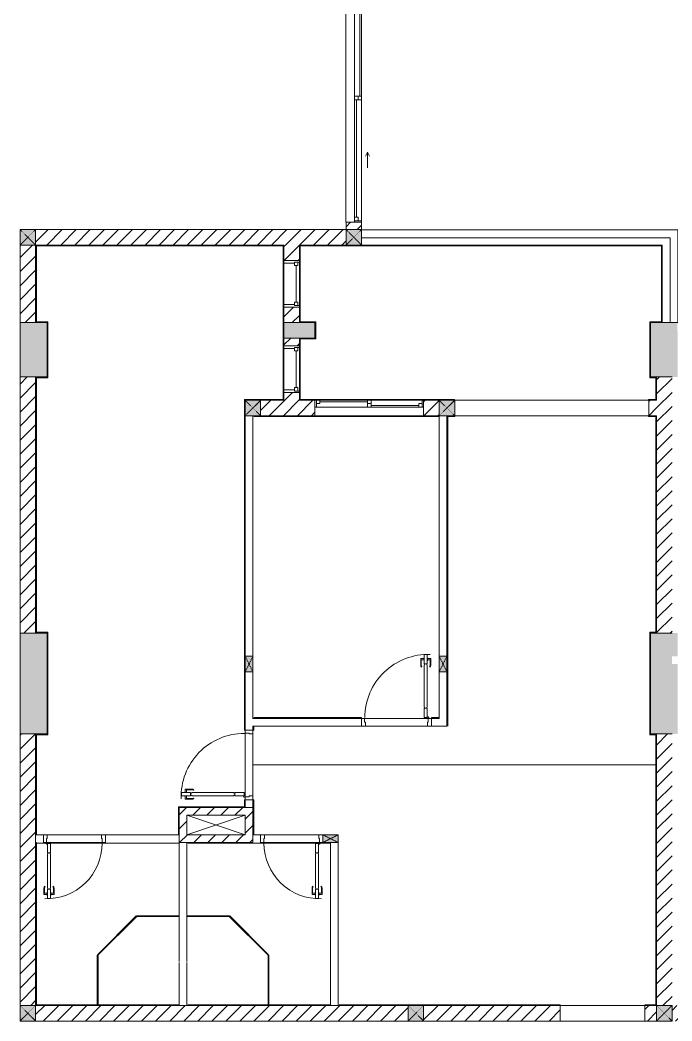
# Model space of a CAD drawing. Header units: millimetres. Extents: x 31157 to 224036, y 218 to 80529.
# Drawn here: x 141134 to 149534, y 35537 to 48437 of the extents above; entities that cross this region are included whole.
import ezdxf

# ---------------------------------------------------------------- set-up
doc = ezdxf.new("R2010")
doc.units = ezdxf.units.MM
doc.linetypes.add('IMPORT-Dash _2_', pattern=[6, 3, -3])
for name, color, linetype, lineweight in [('0-2', 170, 'Continuous', 9), ('A-DETL-GENF-7', 170, 'Continuous', 9), ('A-DETL-THIN-2', 170, 'Continuous', 9), ('A-DOOR-2', 170, 'Continuous', 9), ('A-FLOR-1', 170, 'Continuous', 9), ('A-GLAZ-5', 170, 'Continuous', 9), ('A-GLAZ-CURT-3', 170, 'Continuous', 9), ('A-WALL-1', 170, 'Continuous', 9), ('A-WALL-PATT-3', 170, 'Continuous', 9), ('A_1404_dwg-1', 170, 'Continuous', 9), ('I-WALL', 170, 'Continuous', 9), ('I-WALL-1', 170, 'Continuous', 9), ('S-COLS-1', 170, 'Continuous', 9), ('S-COLS-2', 170, 'Continuous', 9), ('S-COLS-4', 170, 'Continuous', 9), ('S-COLS-9', 170, 'IMPORT-Dash _2_', 9), ('S-COLS-HDLN-2', 170, 'IMPORT-Dash _2_', 9)]:
    doc.layers.add(name, color=color, linetype=linetype, lineweight=lineweight)
pattern_1 = [(45, (0, 0), (-90.50967, 90.50967), [])]

# ---------------------------------------------------------------- blocks, each defined once
blk = doc.blocks.new('A_1404_dwg_NCV_TKTC_KET CAU_rvt-1-TKTC_MB HOÀN THIỆN SÀN TẦNG 3-4-4819833-KeyPlan-CH2-Tầng 1_ Tầng 2')
at = {"layer": 'S-COLS-1'}
for points in [[(44803, 43837), (44803, 44537), (44453, 44537), (44453, 43837), (44663, 43837)], [(48253, 44337), (48253, 44537), (47853, 44537), (47853, 44337), (48204, 44337)], [(52653, 43837), (52928, 43837), (52923, 44537), (52578, 44537), (52578, 43837), (52643, 43837)], [(44453, 39237), (44803, 39237), (44803, 40537), (44453, 40537), (44453, 39237)], [(52578, 39237), (52928, 39237), (52928, 40137), (52853, 40137), (52853, 40237), (52928, 40237), (52928, 40537), (52578, 40537), (52578, 40137)]]:
    blk.add_hatch(color=256, dxfattribs=at).paths.add_polyline_path(points)
at = {"layer": 'S-COLS-2'}
for p, q in [((48053, 44537), (47853, 44537)), ((52928, 44537), (52728, 44537)), ((47853, 44337), (48053, 44337)), ((52653, 43837), (52853, 43837)), ((52853, 40537), (52653, 40537)), ((52653, 39237), (52853, 39237))]:
    blk.add_line(p, q, dxfattribs=at)
at = {"layer": 'S-COLS-2', "flags": 128}
for points in [[(44653, 44537), (44453, 44537), (44453, 43837), (44653, 43837)], [(44653, 40537), (44453, 40537), (44453, 39237), (44653, 39237)]]:
    blk.add_lwpolyline(points, dxfattribs=at)
blk = doc.blocks.new('A_1404_dwg_DOOR_CW_01 CANH MO-PANEL KINH - DIG_02-800x2200-CỬA NHÔM KÍNH-400864-TKTC_MB HOÀN THIỆN SÀN TẦNG 3-4-4819836-KeyPlan-CH2-Tầng 1_ Tầng 2')
at = {"layer": 'A-DETL-GENF-7'}
for p, q in [((48215, 37250), (48215, 37170)), ((48258, 37166), (48219, 37166)), ((48223, 37276), (48229, 37271)), ((48223, 37187), (48223, 37250)), ((48258, 37183), (48227, 37183)), ((48302, 37183), (48333, 37183)), ((48302, 37166), (48341, 37166)), ((48336, 37276), (48330, 37271)), ((48337, 37187), (48337, 37250)), ((48345, 37250), (48345, 37170))]:
    blk.add_line(p, q, dxfattribs=at)
at = {"layer": 'A-DETL-GENF-7', "flags": 128}
for points in [[(48260, 37705), (48300, 37705), (48300, 37825), (48260, 37825)], [(48266, 37691), (48260, 37691), (48260, 37249), (48266, 37249), (48266, 37235), (48294, 37235), (48294, 37249), (48300, 37249), (48300, 37691), (48294, 37691), (48294, 37705), (48266, 37705)], [(48258, 37195), (48260, 37195), (48260, 37155), (48258, 37155)], [(48300, 37115), (48260, 37115), (48260, 37235), (48300, 37235)], [(48302, 37195), (48300, 37195), (48300, 37155), (48302, 37155)]]:
    blk.add_lwpolyline(points, close=True, dxfattribs=at)
at = {"layer": 'A-DETL-GENF-7'}
blk.add_circle((48310, 37827), 10, dxfattribs=at)
for centre, radius, start, end in [((48310, 37827), 714, 180, 272), ((48260, 37250), 45, 145, 180), ((48219, 37170), 4, 180, 270), ((48260, 37250), 37, 145, 180), ((48227, 37187), 4, 180, 270), ((48300, 37250), 37, 0, 35), ((48333, 37187), 4, 270, 0), ((48300, 37250), 45, 0, 35), ((48341, 37170), 4, 270, 0)]:
    blk.add_arc(centre, radius, start, end, dxfattribs=at)
at = {"layer": 'A-DOOR-2'}
blk.add_line((48310, 37837), (48285, 37837), dxfattribs=at)
at = {"layer": 'A-DOOR-2', "flags": 128}
blk.add_lwpolyline([(47603, 37937), (47553, 37937), (47553, 37837), (47593, 37837), (47593, 37887), (47603, 37887)], close=True, dxfattribs=at)
blk.add_lwpolyline([(48353, 37937), (48303, 37937), (48303, 37887), (48313, 37887), (48313, 37837), (48353, 37837)], dxfattribs=at)
blk = doc.blocks.new('A_1404_dwg_System Panel - Glazed-433665-TKTC_MB HOÀN THIỆN SÀN TẦNG 3-4-4819837-KeyPlan-CH2-Tầng 1_ Tầng 2')
at = {"layer": 'A-GLAZ-CURT-3'}
blk.add_hatch(color=256, dxfattribs=at).paths.add_polyline_path([(47153, 36882), (47149, 36892), (46603, 36892), (46603, 36882), (47150, 36882)])
blk.add_line((46603, 36882), (47150, 36882), dxfattribs=at)
at = {"layer": 'A-GLAZ-CURT-3', "flags": 128}
blk.add_lwpolyline([(47153, 36892), (46603, 36892), (46603, 36882)], dxfattribs=at)
blk = doc.blocks.new('A_1404_dwg_System Panel - Glazed-933638-TKTC_MB HOÀN THIỆN SÀN TẦNG 3-4-4819838-KeyPlan-CH2-Tầng 1_ Tầng 2')
at = {"layer": 'A-GLAZ-CURT-3'}
blk.add_hatch(color=256, dxfattribs=at).paths.add_polyline_path([(47658, 35747), (47653, 36387), (47648, 36384), (47648, 35747), (47656, 35747)])
blk.add_line((47658, 35747), (47658, 36387), dxfattribs=at)
at = {"layer": 'A-GLAZ-CURT-3', "flags": 128}
blk.add_lwpolyline([(47648, 36385), (47648, 35747), (47658, 35747)], dxfattribs=at)
blk = doc.blocks.new('A_1404_dwg_System Panel - Glazed-433667-TKTC_MB HOÀN THIỆN SÀN TẦNG 3-4-4819839-KeyPlan-CH2-Tầng 1_ Tầng 2')
at = {"layer": 'A-GLAZ-CURT-3'}
blk.add_hatch(color=256, dxfattribs=at).paths.add_polyline_path([(47648, 36385), (47653, 36387), (47656, 36391), (47153, 36887), (47153, 36880)])
at = {"layer": 'A-GLAZ-CURT-3', "flags": 128}
blk.add_lwpolyline([(47656, 36391), (47156, 36891), (47149, 36884), (47649, 36384)], close=True, dxfattribs=at)
blk = doc.blocks.new('A_1404_dwg_DOOR_CW_01 CANH MO-PANEL KINH - DIW_01-900x2200-CỬA GỖ VÂN LAMINATE-553393-TKTC_MB HOÀN THIỆN SÀN TẦNG 3-4-4819840-KeyPlan-CH2-Tầng 1_ Tầng 2')
at = {"layer": 'A-DETL-GENF-7'}
for p, q in [((46582, 38482), (46582, 38521)), ((46666, 38525), (46586, 38525)), ((46599, 38482), (46599, 38513)), ((46603, 38517), (46666, 38517)), ((46691, 38517), (46687, 38511)), ((46582, 38438), (46582, 38399)), ((46666, 38395), (46586, 38395)), ((46599, 38438), (46599, 38407)), ((46603, 38403), (46666, 38403)), ((46691, 38404), (46687, 38410))]:
    blk.add_line(p, q, dxfattribs=at)
at = {"layer": 'A-DETL-GENF-7', "flags": 128}
for points in [[(46531, 38440), (46531, 38480), (46651, 38480), (46651, 38440)], [(46610, 38482), (46610, 38480), (46571, 38480), (46571, 38482)], [(47207, 38474), (47207, 38480), (46665, 38480), (46665, 38474), (46651, 38474), (46651, 38446), (46665, 38446), (46665, 38440), (47207, 38440), (47207, 38446), (47221, 38446), (47221, 38474)], [(47221, 38480), (47221, 38440), (47341, 38440), (47341, 38480)], [(46610, 38438), (46610, 38440), (46571, 38440), (46571, 38438)]]:
    blk.add_lwpolyline(points, close=True, dxfattribs=at)
at = {"layer": 'A-DETL-GENF-7'}
blk.add_circle((47343, 38430), 10, dxfattribs=at)
for centre, radius, start, end in [((47343, 38430), 814, 90, 182), ((46586, 38521), 4, 90, 180), ((46603, 38513), 4, 90, 180), ((46666, 38480), 45, 55, 90), ((46666, 38480), 37, 55, 90), ((46586, 38399), 4, 180, 270), ((46603, 38407), 4, 180, 270), ((46666, 38440), 37, 270, 305), ((46666, 38440), 45, 270, 305)]:
    blk.add_arc(centre, radius, start, end, dxfattribs=at)
at = {"layer": 'A-DOOR-2'}
blk.add_line((47353, 38430), (47353, 38455), dxfattribs=at)
at = {"layer": 'A-DOOR-2', "flags": 128}
for points in [[(47453, 39237), (47453, 39287), (47353, 39287), (47353, 39247), (47403, 39247), (47403, 39237)], [(47453, 38387), (47453, 38437), (47403, 38437), (47403, 38427), (47353, 38427), (47353, 38387)]]:
    blk.add_lwpolyline(points, close=True, dxfattribs=at)
blk = doc.blocks.new('A_1404_dwg_DOOR_CW_01 CANH MO-PANEL KINH - DIW_01-900x2200-CỬA GỖ VÂN LAMINATE-553375-TKTC_MB HOÀN THIỆN SÀN TẦNG 3-4-4819841-KeyPlan-CH2-Tầng 1_ Tầng 2')
at = {"layer": 'A-DETL-GENF-7'}
for p, q in [((49615, 40124), (49615, 40203)), ((49658, 40207), (49619, 40207)), ((49623, 40186), (49623, 40124)), ((49658, 40190), (49627, 40190)), ((49702, 40207), (49741, 40207)), ((49702, 40190), (49733, 40190)), ((49737, 40186), (49737, 40124)), ((49745, 40124), (49745, 40203)), ((49623, 40098), (49629, 40103)), ((49736, 40098), (49730, 40103))]:
    blk.add_line(p, q, dxfattribs=at)
at = {"layer": 'A-DETL-GENF-7', "flags": 128}
for points in [[(49700, 40259), (49660, 40259), (49660, 40139), (49700, 40139)], [(49658, 40179), (49660, 40179), (49660, 40219), (49658, 40219)], [(49666, 39583), (49660, 39583), (49660, 40125), (49666, 40125), (49666, 40139), (49694, 40139), (49694, 40125), (49700, 40125), (49700, 39583), (49694, 39583), (49694, 39569), (49666, 39569)], [(49702, 40179), (49700, 40179), (49700, 40219), (49702, 40219)], [(49660, 39569), (49700, 39569), (49700, 39449), (49660, 39449)]]:
    blk.add_lwpolyline(points, close=True, dxfattribs=at)
at = {"layer": 'A-DETL-GENF-7'}
blk.add_circle((49710, 39447), 10, dxfattribs=at)
for centre, radius, start, end in [((49710, 39447), 814, 88, 180), ((49619, 40203), 4, 90, 180), ((49660, 40124), 45, 180, 215), ((49627, 40186), 4, 90, 180), ((49660, 40124), 37, 180, 215), ((49700, 40124), 37, 325, 0), ((49733, 40186), 4, 0, 90), ((49700, 40124), 45, 325, 0), ((49741, 40203), 4, 0, 90)]:
    blk.add_arc(centre, radius, start, end, dxfattribs=at)
at = {"layer": 'A-DOOR-2'}
blk.add_line((49710, 39437), (49685, 39437), dxfattribs=at)
at = {"layer": 'A-DOOR-2', "flags": 128}
for points in [[(48853, 39337), (48853, 39437), (48893, 39437), (48893, 39387), (48903, 39387), (48903, 39337)], [(49703, 39337), (49703, 39387), (49713, 39387), (49713, 39437), (49753, 39437), (49753, 39337)]]:
    blk.add_lwpolyline(points, close=True, dxfattribs=at)
blk = doc.blocks.new('A_1404_dwg_G1_SOF - BO TRU - 100x200-746114-TKTC_MB HOÀN THIỆN SÀN TẦNG 3-4-4819846-KeyPlan-CH2-Tầng 1_ Tầng 2')
at = {"layer": 'S-COLS-1'}
blk.add_hatch(color=256, dxfattribs=at).paths.add_polyline_path([(49953, 40037), (49953, 40237), (49853, 40237), (49853, 40037)])
at = {"layer": 'S-COLS-1', "flags": 128}
blk.add_lwpolyline([(49853, 40037), (49853, 40237), (49953, 40237), (49953, 40037)], close=True, dxfattribs=at)
at = {"layer": 'S-COLS-HDLN-2'}
for p, q in [((49953, 40037), (49853, 40237)), ((49853, 40037), (49953, 40237))]:
    blk.add_line(p, q, dxfattribs=at)
blk = doc.blocks.new('A_1404_dwg_DOOR_CW_01 CANH MO-PANEL KINH - DIG_02-800x2200-CỬA NHÔM KÍNH-V60-TKTC_MB HOÀN THIỆN SÀN TẦNG 3-4-4819851-KeyPlan-CH2-Tầng 1_ Tầng 2')
at = {"layer": 'A-DETL-GENF-7'}
for p, q in [((104713, 29524), (104713, 29603)), ((104756, 29607), (104717, 29607)), ((104721, 29586), (104721, 29524)), ((104756, 29590), (104725, 29590)), ((104800, 29607), (104839, 29607)), ((104800, 29590), (104831, 29590)), ((104835, 29586), (104835, 29524)), ((104843, 29524), (104843, 29603)), ((104721, 29498), (104728, 29503)), ((104835, 29498), (104828, 29503))]:
    blk.add_line(p, q, dxfattribs=at)
at = {"layer": 'A-DETL-GENF-7', "flags": 128}
for points in [[(104756, 29579), (104758, 29579), (104758, 29619), (104756, 29619)], [(104798, 29659), (104758, 29659), (104758, 29539), (104798, 29539)], [(104800, 29579), (104798, 29579), (104798, 29619), (104800, 29619)], [(104764, 29083), (104758, 29083), (104758, 29525), (104764, 29525), (104764, 29539), (104792, 29539), (104792, 29525), (104798, 29525), (104798, 29083), (104792, 29083), (104792, 29069), (104764, 29069)], [(104758, 29069), (104798, 29069), (104798, 28949), (104758, 28949)]]:
    blk.add_lwpolyline(points, close=True, dxfattribs=at)
at = {"layer": 'A-DETL-GENF-7'}
blk.add_circle((104808, 28947), 10, dxfattribs=at)
for centre, radius, start, end in [((104808, 28947), 714, 88, 180), ((104717, 29603), 4, 90, 180), ((104725, 29586), 4, 90, 180), ((104831, 29586), 4, 0, 90), ((104839, 29603), 4, 0, 90), ((104758, 29524), 45, 180, 215), ((104758, 29524), 37, 180, 215), ((104798, 29524), 37, 325, 0), ((104798, 29524), 45, 325, 0)]:
    blk.add_arc(centre, radius, start, end, dxfattribs=at)
at = {"layer": 'A-DOOR-2'}
blk.add_line((104808, 28937), (104783, 28937), dxfattribs=at)
at = {"layer": 'A-DOOR-2', "flags": 128}
for points in [[(104051, 28837), (104051, 28937), (104091, 28937), (104091, 28887), (104101, 28887), (104101, 28837)], [(104801, 28837), (104801, 28887), (104811, 28887), (104811, 28937), (104851, 28937), (104851, 28837)]]:
    blk.add_lwpolyline(points, close=True, dxfattribs=at)
blk = doc.blocks.new('A_1404_dwg_System Panel - Glazed-570944-TKTC_MB HOÀN THIỆN SÀN TẦNG 3-4-4819925-KeyPlan-CH2-Tầng 1_ Tầng 2')
at = {"layer": 'A-GLAZ-CURT-3'}
blk.add_hatch(color=256, dxfattribs=at).paths.add_polyline_path([(45955, 36882), (46493, 36882), (46493, 36892), (45953, 36887), (45953, 36882)])
blk.add_line((46493, 36892), (45953, 36892), dxfattribs=at)
at = {"layer": 'A-GLAZ-CURT-3', "flags": 128}
blk.add_lwpolyline([(45955, 36882), (46493, 36882), (46493, 36892)], dxfattribs=at)
blk = doc.blocks.new('A_1404_dwg_System Panel - Glazed-945223-TKTC_MB HOÀN THIỆN SÀN TẦNG 3-4-4819926-KeyPlan-CH2-Tầng 1_ Tầng 2')
at = {"layer": 'A-GLAZ-CURT-3'}
blk.add_hatch(color=256, dxfattribs=at).paths.add_polyline_path([(45448, 35747), (45458, 35747), (45453, 36387), (45448, 36387)])
blk.add_line((45458, 35747), (45458, 36385), dxfattribs=at)
at = {"layer": 'A-GLAZ-CURT-3', "flags": 128}
blk.add_lwpolyline([(45448, 36387), (45448, 35747), (45458, 35747)], dxfattribs=at)
blk = doc.blocks.new('A_1404_dwg_System Panel - Glazed-440114-TKTC_MB HOÀN THIỆN SÀN TẦNG 3-4-4819845-KeyPlan-CH2-Tầng 1_ Tầng 2')
at = {"layer": 'A-GLAZ-CURT-3'}
blk.add_hatch(color=256, dxfattribs=at).paths.add_polyline_path([(113258, 36385), (113753, 36887), (113749, 36891), (113253, 36387), (113258, 36387)])
at = {"layer": 'A-GLAZ-CURT-3', "flags": 128}
blk.add_lwpolyline([(113256, 36384), (113756, 36884), (113749, 36891), (113249, 36391)], close=True, dxfattribs=at)
blk = doc.blocks.new('A_1404_dwg_NCV_TKTC_TANG 3 - 4_rvt-1-TKTC_MB HOÀN THIỆN SÀN TẦNG 3-4-4819943-KeyPlan-CH2-Tầng 1_ Tầng 2')
at = {"layer": 'A-WALL-PATT-3'}
for points in [[(44653, 44547), (44663, 44547), (44663, 45537), (44653, 45537), (44653, 45417)], [(46753, 45527), (47853, 45527), (47853, 45537), (44663, 45537), (44663, 45527), (45272, 45527)], [(48303, 45527), (48858, 45527), (48853, 45537), (48063, 45537), (48063, 45527)], [(44663, 44537), (44803, 44537), (44803, 44547), (44653, 44547), (44653, 44537)], [(44803, 43837), (44813, 43837), (44813, 44547), (44803, 44547), (44803, 44537)], [(48253, 44537), (48253, 44547), (48053, 44547), (48053, 44537), (48204, 44537)], [(48263, 44337), (48263, 44547), (48253, 44547), (48253, 44337)], [(52568, 44537), (52718, 44537), (52718, 44547), (52568, 44547), (52568, 44538)], [(52578, 43827), (52578, 44537), (52568, 44537), (52568, 43827)], [(48253, 44327), (48263, 44327), (48263, 44337), (48063, 44337), (48063, 44327), (48204, 44327)], [(44653, 40547), (44663, 40547), (44663, 43837), (44653, 43837), (44653, 41376)], [(44813, 43827), (44813, 43837), (44663, 43837), (44663, 43827), (44803, 43827)], [(52643, 43827), (52643, 43837), (52578, 43837), (52578, 43827)], [(52653, 43547), (52653, 43837), (52643, 43837), (52643, 43547)], [(47843, 43537), (47853, 43537), (47853, 43547), (47353, 43547), (47353, 43537), (47553, 43537)], [(49963, 39337), (49963, 43327), (49953, 43327), (49953, 39337)], [(52643, 40537), (52653, 40537), (52653, 43337), (52643, 43337), (52643, 40547)], [(44653, 40537), (44803, 40537), (44803, 40547), (44653, 40547)], [(44813, 39237), (44813, 40547), (44803, 40547), (44803, 39237)], [(52643, 40537), (52643, 40547), (52568, 40547), (52568, 40537), (52578, 40537)], [(52568, 39227), (52578, 39227), (52578, 40537), (52568, 40537), (52568, 39237)], [(44653, 37937), (44663, 37937), (44663, 39237), (44653, 39237), (44653, 39227)], [(44813, 39227), (44813, 39237), (44663, 39237), (44663, 39227), (44803, 39227)], [(52643, 39227), (52653, 39227), (52653, 39237), (52578, 39237), (52578, 39227)], [(52652, 35747), (52653, 35747), (52653, 39227), (52643, 39227), (52643, 35747), (52652, 35747)], [(46503, 37947), (46503, 38297), (46493, 38297), (46493, 37947)], [(46503, 38287), (47343, 38288), (47343, 38297), (46503, 38297), (46503, 38288)]]:
    blk.add_hatch(color=256, dxfattribs=at).paths.add_polyline_path(points)
h = blk.add_hatch(color=256, dxfattribs=at)
h.paths.add_polyline_path([(48053, 44547), (48063, 44547), (48063, 44737), (48053, 44737)])
h.paths.add_polyline_path([(48063, 45337), (48063, 45537), (48053, 45537), (48053, 45337)])
h = blk.add_hatch(color=256, dxfattribs=at)
h.paths.add_polyline_path([(47853, 43547), (47853, 43637), (47843, 43637), (47843, 43547)])
h.paths.add_polyline_path([(47853, 44237), (47853, 44737), (47843, 44737), (47843, 44237)])
h.paths.add_polyline_path([(47843, 45337), (47853, 45337), (47853, 45527), (47843, 45527), (47843, 45417)])
h = blk.add_hatch(color=256, dxfattribs=at)
h.paths.add_polyline_path([(48053, 43537), (48063, 43537), (48063, 43637), (48053, 43637), (48053, 43547)])
h.paths.add_polyline_path([(48063, 44237), (48063, 44337), (48053, 44337), (48053, 44237)])
h = blk.add_hatch(color=256, dxfattribs=at)
h.paths.add_polyline_path([(47343, 38288), (47353, 38288), (47353, 38387), (47343, 38387), (47343, 38288)])
h.paths.add_polyline_path([(47353, 39287), (47353, 43547), (47343, 43547), (47343, 39287)])
h = blk.add_hatch(color=256, dxfattribs=at)
h.paths.add_polyline_path([(49852, 43537), (49907, 43537), (49907, 43547), (49653, 43547), (49653, 43537)])
h.paths.add_polyline_path([(48063, 43537), (48253, 43537), (48253, 43547), (48063, 43547)])
h = blk.add_hatch(color=256, dxfattribs=at)
h.paths.add_polyline_path([(52653, 43537), (52653, 43547), (52552, 43547), (52553, 43537), (52578, 43537)])
h.paths.add_polyline_path([(49952, 43537), (50052, 43537), (50052, 43547), (49907, 43547), (49907, 43537)])
h = blk.add_hatch(color=256, dxfattribs=at)
h.paths.add_polyline_path([(49843, 43327), (49843, 43337), (49653, 43337), (49653, 43327)])
h.paths.add_polyline_path([(47463, 43327), (48253, 43327), (48253, 43337), (47463, 43337)])
h = blk.add_hatch(color=256, dxfattribs=at)
h.paths.add_polyline_path([(52643, 43327), (52643, 43337), (52552, 43337), (52553, 43327)])
h.paths.add_polyline_path([(50052, 43327), (50053, 43327), (50052, 43337), (49953, 43337), (49953, 43327), (49963, 43327)])
h = blk.add_hatch(color=256, dxfattribs=at)
h.paths.add_polyline_path([(47463, 39437), (48853, 39437), (48853, 39447), (47463, 39447)])
h.paths.add_polyline_path([(49753, 39437), (49843, 39437), (49843, 39447), (49753, 39447)])
h = blk.add_hatch(color=256, dxfattribs=at)
h.paths.add_polyline_path([(47453, 37937), (47463, 37937), (47463, 38387), (47453, 38387), (47453, 37937)])
h.paths.add_polyline_path([(47453, 39287), (47463, 39287), (47463, 39327), (47453, 39327)])
h = blk.add_hatch(color=256, dxfattribs=at)
h.paths.add_polyline_path([(52503, 35737), (52653, 35737), (52652, 35747), (52503, 35747)])
h.paths.add_polyline_path([(49453, 35737), (51413, 35737), (51413, 35747), (48553, 35747), (48553, 35737)])
at = {"layer": 'A-DETL-THIN-2'}
blk.add_line((47453, 38837), (52643, 38837), dxfattribs=at)
at = {"layer": 'A-FLOR-1'}
for p, q in [((52553, 43337), (52553, 43537)), ((47463, 43337), (47453, 43337)), ((49852, 43337), (49843, 43337)), ((48893, 39437), (49713, 39437)), ((47353, 38427), (47353, 39247)), ((47453, 39237), (47453, 38437)), ((49703, 39337), (48903, 39337)), ((46503, 37937), (46503, 37947)), ((44793, 37837), (45513, 37837)), ((46613, 37837), (46603, 37837)), ((47593, 37837), (48313, 37837)), ((46493, 36887), (46503, 36887)), ((46603, 35737), (46613, 35737)), ((52503, 35737), (51413, 35737))]:
    blk.add_line(p, q, dxfattribs=at)
at = {"layer": 'A-FLOR-1', "flags": 128}
blk.add_lwpolyline([(52552, 43537), (50053, 43537), (50053, 43337), (52552, 43337), (50053, 43337)], dxfattribs=at)
for points in [[(44803, 37937), (45503, 37937)], [(47603, 37937), (48303, 37937)], [(52503, 35737), (52503, 35537), (51413, 35537), (51413, 35737)]]:
    blk.add_lwpolyline(points, close=True, dxfattribs=at)
at = {"layer": 'A-WALL-1'}
for p, q in [((47453, 43337), (47353, 43337)), ((47353, 43337), (47353, 40237)), ((47453, 40237), (47453, 43337)), ((49952, 43337), (49853, 43337)), ((49853, 43337), (49853, 40237)), ((49953, 40237), (49953, 43337)), ((47353, 40037), (47353, 39287)), ((48853, 39437), (47463, 39437)), ((48853, 39337), (48853, 39437)), ((48893, 39437), (49713, 39437)), ((49753, 39437), (49753, 39337)), ((49843, 39437), (49753, 39437)), ((47353, 39287), (47453, 39287)), ((47353, 38427), (47353, 39247)), ((47453, 39327), (47453, 39337)), ((47453, 39337), (48853, 39337)), ((47453, 39287), (47453, 39327)), ((47453, 39237), (47453, 38437)), ((49703, 39337), (48903, 39337)), ((49753, 39337), (49953, 39337)), ((47453, 38387), (47353, 38387)), ((47353, 38387), (47353, 38288)), ((47453, 38288), (47453, 38387)), ((47353, 38288), (47453, 38288)), ((44753, 37937), (44663, 37937)), ((44753, 37837), (44753, 37937)), ((44803, 37937), (45503, 37937)), ((45553, 37937), (45553, 37837)), ((46503, 37937), (45553, 37937)), ((46503, 37837), (46503, 37937)), ((47553, 37937), (47463, 37937)), ((47553, 37837), (47553, 37937)), ((47603, 37937), (48303, 37937)), ((48553, 35747), (48553, 37837)), ((46603, 36882), (46603, 36892)), ((46603, 36306), (46603, 36882))]:
    blk.add_line(p, q, dxfattribs=at)
at = {"layer": 'A-WALL-1', "flags": 128}
for points in [[(47463, 39437), (47453, 39437), (47453, 40037)], [(49853, 40037), (49853, 39437), (49843, 39437)], [(49953, 39337), (49953, 39437), (49953, 40037)], [(44663, 37937), (44653, 37937), (44653, 37837), (44663, 37837)], [(47463, 37937), (47453, 37937), (47453, 37837)], [(46603, 36892), (46603, 37837), (46503, 37837), (46503, 36306)], [(48453, 37837), (48453, 35737), (48553, 35737)], [(46503, 36289), (46503, 35737), (46603, 35737), (46603, 36289)]]:
    blk.add_lwpolyline(points, dxfattribs=at)
blk.add_lwpolyline([(48553, 35737), (48553, 35747)], close=True, dxfattribs=at)
at = {"layer": 'I-WALL'}
for p, q in [((47843, 44737), (47843, 45337)), ((47853, 45337), (47853, 44737)), ((48053, 44737), (48053, 45337)), ((48063, 45337), (48063, 44737)), ((47843, 43637), (47843, 44237)), ((47853, 44237), (47853, 43637)), ((48053, 43637), (48053, 44237)), ((48063, 44237), (48063, 43637)), ((48253, 43547), (49653, 43547)), ((49653, 43537), (48253, 43537)), ((47353, 40237), (47353, 43337)), ((48253, 43337), (49653, 43337)), ((49653, 43327), (48253, 43327)), ((47353, 39287), (47353, 40037)), ((47463, 39437), (48853, 39437)), ((49753, 39437), (49843, 39437)), ((47453, 39327), (47453, 39287)), ((47353, 38288), (47353, 38387)), ((47453, 38387), (47453, 38288)), ((45553, 37827), (44753, 37827)), ((48353, 37827), (47553, 37827))]:
    blk.add_line(p, q, dxfattribs=at)
at = {"layer": 'I-WALL', "flags": 128}
for points in [[(48858, 45537), (52728, 45537), (52728, 45527), (52728, 44537), (52718, 44537)], [(52718, 44547), (52718, 45527), (48858, 45527)]]:
    blk.add_lwpolyline(points, dxfattribs=at)
at = {"layer": 'I-WALL-1'}
for p, q in [((48853, 45537), (48653, 45537)), ((49852, 43537), (49907, 43537)), ((49907, 43537), (50052, 43537)), ((47553, 43337), (47463, 43337)), ((49953, 40037), (49953, 39337)), ((46503, 37827), (46503, 37837)), ((47453, 37837), (46613, 37837)), ((48453, 37827), (48453, 37837)), ((45458, 35747), (45448, 35747)), ((46493, 35747), (45458, 35747)), ((47648, 35747), (46613, 35747)), ((47658, 35747), (47648, 35747)), ((48443, 35747), (47658, 35747)), ((48553, 35737), (49453, 35737)), ((49453, 35737), (49653, 35737))]:
    blk.add_line(p, q, dxfattribs=at)
at = {"layer": 'I-WALL-1', "flags": 128}
for points in [[(47853, 45527), (47853, 45537), (44663, 45537), (44653, 45537), (44653, 44547), (44653, 44537), (44803, 44537), (44803, 43837), (44663, 43837), (44653, 43837), (44653, 40547), (44653, 40537), (44803, 40537), (44803, 39237), (44663, 39237), (44653, 39237), (44653, 37937), (44663, 37937)], [(48653, 45537), (48063, 45537), (48053, 45537), (48053, 45337), (48063, 45337)], [(48063, 45337), (48063, 45527), (48858, 45527), (48858, 45537)], [(44663, 37947), (44663, 39227), (44813, 39227), (44813, 39237), (44813, 40547), (44803, 40547), (44663, 40547), (44663, 43827), (44813, 43827), (44813, 43837), (44813, 44547), (44803, 44547), (44663, 44547), (44663, 45527), (47843, 45527), (47843, 45337), (47853, 45337), (47853, 45527)], [(47553, 43537), (47853, 43537), (47853, 43547), (47853, 43637), (47843, 43637), (47843, 43547), (47353, 43547), (47343, 43547), (47343, 39287), (47353, 39287)], [(47353, 43337), (47353, 43537), (47553, 43537)], [(50052, 43537), (50052, 43547), (49907, 43547), (49653, 43547), (49653, 43537), (49852, 43537)], [(47463, 43327), (48253, 43327), (48253, 43337), (47553, 43337)], [(49843, 43337), (49653, 43337), (49653, 43327), (49843, 43327)], [(49963, 39337), (49963, 43327), (50053, 43327), (50053, 43337), (49953, 43337), (49953, 43327), (49953, 40237)], [(48853, 39437), (48853, 39447), (47463, 39447)], [(49843, 39447), (49753, 39447), (49753, 39437)], [(47453, 39287), (47463, 39287), (47463, 39327)], [(47353, 38387), (47343, 38387), (47343, 38297), (46503, 38297), (46493, 38297), (46493, 37947)], [(47463, 37947), (47463, 38387), (47453, 38387)], [(46503, 37947), (46503, 38287), (47343, 38287), (47353, 38287), (47353, 38288)], [(47453, 38288), (47453, 37937), (47463, 37937)], [(44663, 37837), (44653, 37837), (44653, 35737)], [(45448, 35747), (44663, 35747), (44663, 37827), (44753, 37827), (44753, 37837)], [(45553, 37837), (45553, 37827), (46493, 37827)], [(46613, 37827), (47553, 37827), (47553, 37837)], [(48353, 37837), (48353, 37827), (48443, 37827)], [(44653, 35737), (44663, 35737), (46503, 35737), (46503, 35747)], [(46613, 35737), (48453, 35737), (48453, 35747)], [(49653, 35737), (51413, 35737), (51413, 35747), (48563, 35747)]]:
    blk.add_lwpolyline(points, dxfattribs=at)
for points in [[(47843, 44737), (47843, 44237), (47853, 44237), (47853, 44737)], [(48053, 44547), (48053, 44537), (48253, 44537), (48253, 44337), (48063, 44337), (48053, 44337), (48053, 44237), (48063, 44237), (48063, 44327), (48263, 44327), (48263, 44337), (48263, 44547), (48253, 44547), (48063, 44547), (48063, 44737), (48053, 44737)], [(52578, 43837), (52578, 44537), (52718, 44537), (52718, 44547), (52568, 44547), (52568, 44537), (52568, 43827), (52578, 43827), (52643, 43827), (52643, 43547), (52552, 43547), (52552, 43537), (52653, 43537), (52653, 43547), (52653, 43837), (52643, 43837)], [(48253, 43547), (48063, 43547), (48063, 43637), (48053, 43637), (48053, 43537), (48063, 43537), (48253, 43537)], [(52653, 39227), (52653, 39237), (52578, 39237), (52578, 40537), (52643, 40537), (52653, 40537), (52653, 43337), (52643, 43337), (52552, 43337), (52552, 43327), (52643, 43327), (52643, 40547), (52568, 40547), (52568, 40537), (52568, 39227), (52578, 39227), (52643, 39227), (52643, 35747), (52503, 35747), (52503, 35737), (52653, 35737), (52653, 35747)]]:
    blk.add_lwpolyline(points, close=True, dxfattribs=at)
for name, p in [('A_1404_dwg_DOOR_CW_01 CANH MO-PANEL KINH - DIW_01-900x2200-CỬA GỖ VÂN LAMINATE-553375-TKTC_MB HOÀN THIỆN SÀN TẦNG 3-4-4819841-KeyPlan-CH2-Tầng 1_ Tầng 2', (0, 0)), ('A_1404_dwg_G1_SOF - BO TRU - 100x200-746114-TKTC_MB HOÀN THIỆN SÀN TẦNG 3-4-4819846-KeyPlan-CH2-Tầng 1_ Tầng 2', (-2500, 0)), ('A_1404_dwg_G1_SOF - BO TRU - 100x200-746114-TKTC_MB HOÀN THIỆN SÀN TẦNG 3-4-4819846-KeyPlan-CH2-Tầng 1_ Tầng 2', (0, 0)), ('A_1404_dwg_DOOR_CW_01 CANH MO-PANEL KINH - DIW_01-900x2200-CỬA GỖ VÂN LAMINATE-553393-TKTC_MB HOÀN THIỆN SÀN TẦNG 3-4-4819840-KeyPlan-CH2-Tầng 1_ Tầng 2', (0, 0)), ('A_1404_dwg_DOOR_CW_01 CANH MO-PANEL KINH - DIG_02-800x2200-CỬA NHÔM KÍNH-400864-TKTC_MB HOÀN THIỆN SÀN TẦNG 3-4-4819836-KeyPlan-CH2-Tầng 1_ Tầng 2', (0, 0)), ('A_1404_dwg_System Panel - Glazed-440114-TKTC_MB HOÀN THIỆN SÀN TẦNG 3-4-4819845-KeyPlan-CH2-Tầng 1_ Tầng 2', (-67800, 0)), ('A_1404_dwg_System Panel - Glazed-570944-TKTC_MB HOÀN THIỆN SÀN TẦNG 3-4-4819925-KeyPlan-CH2-Tầng 1_ Tầng 2', (0, 0)), ('A_1404_dwg_System Panel - Glazed-433665-TKTC_MB HOÀN THIỆN SÀN TẦNG 3-4-4819837-KeyPlan-CH2-Tầng 1_ Tầng 2', (0, 0)), ('A_1404_dwg_System Panel - Glazed-433667-TKTC_MB HOÀN THIỆN SÀN TẦNG 3-4-4819839-KeyPlan-CH2-Tầng 1_ Tầng 2', (0, 0)), ('A_1404_dwg_System Panel - Glazed-945223-TKTC_MB HOÀN THIỆN SÀN TẦNG 3-4-4819926-KeyPlan-CH2-Tầng 1_ Tầng 2', (0, 0)), ('A_1404_dwg_System Panel - Glazed-933638-TKTC_MB HOÀN THIỆN SÀN TẦNG 3-4-4819838-KeyPlan-CH2-Tầng 1_ Tầng 2', (0, 0))]:
    blk.add_blockref(name, p)
for name, p, rotation in [('A_1404_dwg_DOOR_CW_01 CANH MO-PANEL KINH - DIG_02-800x2200-CỬA NHÔM KÍNH-V60-TKTC_MB HOÀN THIỆN SÀN TẦNG 3-4-4819851-KeyPlan-CH2-Tầng 1_ Tầng 2', (149604, 66774), 180), ('A_1404_dwg_G1_SOF - BO TRU - 100x200-746114-TKTC_MB HOÀN THIỆN SÀN TẦNG 3-4-4819846-KeyPlan-CH2-Tầng 1_ Tầng 2', (88590, -12016), 90)]:
    blk.add_blockref(name, p, dxfattribs=dict(rotation=rotation))
blk = doc.blocks.new('A_1404_dwg_1_FAMILY RVT - W01-WxH 1400x3200xmm-489780-TKTC_MB HOÀN THIỆN SÀN TẦNG 3-4-4819955-KeyPlan-CH2-Tầng 1_ Tầng 2')
at = {"layer": 'A-GLAZ-5'}
for p, q in [((112053, 49018), (112142, 49018)), ((112119, 47460), (112119, 48974)), ((111976, 48136), (111976, 48339)), ((112053, 47415), (112053, 47460)), ((112075, 45901), (112075, 47415)), ((112097, 47460), (112097, 47415)), ((112053, 45856), (112142, 45856))]:
    blk.add_line(p, q, dxfattribs=at)
at = {"layer": 'A-GLAZ-5', "flags": 128}
for points in [[(112053, 45837), (112253, 45837), (112253, 49037), (112053, 49037), (112053, 45837), (112053, 45901)], [(112142, 47460), (112053, 47460), (112053, 49018), (112053, 49037)], [(112142, 45837), (112142, 45856), (112142, 47415), (112142, 47460), (112142, 48974), (112142, 49037)], [(112097, 49018), (112097, 48974), (112142, 48974)], [(111951, 48187), (111976, 48136), (112002, 48187)], [(112142, 47415), (112053, 47415), (112053, 45901), (112097, 45901), (112097, 45856)]]:
    blk.add_lwpolyline(points, dxfattribs=at)
blk = doc.blocks.new('A_1404_dwg_1_FAMILY RVT - W01-WxH 1400x1400xmm-V2-TKTC_MB HOÀN THIỆN SÀN TẦNG 3-4-4819951-KeyPlan-CH2-Tầng 1_ Tầng 2')
at = {"layer": 'A-GLAZ-5'}
for p, q in [((86878, 24737), (86878, 24537)), ((88278, 24537), (88278, 24737)), ((86897, 24537), (86897, 24626)), ((87555, 24604), (86941, 24604)), ((87555, 24581), (87600, 24581)), ((87600, 24626), (87600, 24537)), ((88214, 24559), (87600, 24559)), ((88259, 24537), (88259, 24626))]:
    blk.add_line(p, q, dxfattribs=at)
at = {"layer": 'A-GLAZ-5', "flags": 128}
for points in [[(87555, 24626), (86941, 24626), (86878, 24626)], [(86897, 24581), (86941, 24581), (86941, 24626)], [(88278, 24626), (88259, 24626), (87600, 24626), (87555, 24626), (87555, 24537)], [(88214, 24537), (88214, 24581), (88259, 24581)]]:
    blk.add_lwpolyline(points, dxfattribs=at)
blk = doc.blocks.new('A_1404_dwg_M_Fixed - 600 x 1400mm-2135864-TKTC_MB HOÀN THIỆN SÀN TẦNG 3-4-4819984-KeyPlan-CH2-Tầng 1_ Tầng 2')
at = {"layer": 'A-GLAZ-5'}
for p, q in [((47990, 45305), (47853, 45305)), ((48012, 45274), (48012, 44800)), ((47990, 44769), (47853, 44769))]:
    blk.add_line(p, q, dxfattribs=at)
at = {"layer": 'A-GLAZ-5', "flags": 128}
for points in [[(48053, 45318), (47990, 45318), (47990, 45274), (48034, 45274), (48034, 45318)], [(48034, 44756), (48034, 44800), (47990, 44800), (47990, 44756), (48053, 44756)]]:
    blk.add_lwpolyline(points, dxfattribs=at)
blk = doc.blocks.new('A_1404_dwg_M_Fixed - 600 x 1400mm-2135871-TKTC_MB HOÀN THIỆN SÀN TẦNG 3-4-4819985-KeyPlan-CH2-Tầng 1_ Tầng 2')
at = {"layer": 'A-GLAZ-5'}
for p, q in [((47990, 44205), (47853, 44205)), ((48012, 43700), (48012, 44174)), ((47990, 43669), (47853, 43669))]:
    blk.add_line(p, q, dxfattribs=at)
at = {"layer": 'A-GLAZ-5', "flags": 128}
for points in [[(48034, 44218), (48034, 44174), (47990, 44174), (47990, 44218), (48053, 44218)], [(48053, 43656), (47990, 43656), (47990, 43700), (48034, 43700), (48034, 43656)]]:
    blk.add_lwpolyline(points, dxfattribs=at)
blk = doc.blocks.new('A_1404_dwg_G1_SOF - BO TRU - 200x200-V28-TKTC_MB HOÀN THIỆN SÀN TẦNG 3-4-4820007-KeyPlan-CH2-Tầng 1_ Tầng 2')
at = {"layer": 'S-COLS-9'}
blk.add_hatch(color=256, dxfattribs=at).paths.add_polyline_path([(52853, 35537), (52853, 35737), (52653, 35737), (52653, 35537), (52853, 35537)])
at = {"layer": 'S-COLS-4', "flags": 128}
blk.add_lwpolyline([(52853, 35737), (52653, 35737), (52653, 35537), (52853, 35537), (52853, 35737)], dxfattribs=at)
at = {"layer": 'S-COLS-HDLN-2'}
for p, q in [((52853, 35737), (52653, 35537)), ((52653, 35737), (52853, 35537))]:
    blk.add_line(p, q, dxfattribs=at)
blk = doc.blocks.new('A_1404_dwg_G1_SOF - BO TRU - 200x200-V29-TKTC_MB HOÀN THIỆN SÀN TẦNG 3-4-4820008-KeyPlan-CH2-Tầng 1_ Tầng 2')
at = {"layer": 'S-COLS-9'}
blk.add_hatch(color=256, dxfattribs=at).paths.add_polyline_path([(44653, 35537), (44653, 35537), (44653, 35737), (44453, 35737), (44453, 35537)])
at = {"layer": 'S-COLS-4', "flags": 128}
blk.add_lwpolyline([(44653, 35737), (44453, 35737), (44453, 35537), (44653, 35537), (44653, 35737)], dxfattribs=at)
at = {"layer": 'S-COLS-HDLN-2'}
for p, q in [((44653, 35737), (44453, 35537)), ((44453, 35737), (44653, 35537))]:
    blk.add_line(p, q, dxfattribs=at)
blk = doc.blocks.new('A_1404_dwg_G1_SOF - BO TRU - 200x200-V21-TKTC_MB HOÀN THIỆN SÀN TẦNG 3-4-4820000-KeyPlan-CH2-Tầng 1_ Tầng 2')
at = {"layer": 'S-COLS-9'}
blk.add_hatch(color=256, dxfattribs=at).paths.add_polyline_path([(111453, 35537), (111453, 35737), (111253, 35737), (111253, 35537)])
at = {"layer": 'S-COLS-4', "flags": 128}
blk.add_lwpolyline([(111253, 35737), (111253, 35537), (111453, 35537), (111453, 35737)], dxfattribs=at)
at = {"layer": 'S-COLS-HDLN-2'}
for p, q in [((111452, 35737), (111253, 35537)), ((111253, 35737), (111453, 35537))]:
    blk.add_line(p, q, dxfattribs=at)
blk = doc.blocks.new('A_1404_dwg_G1_SOF - BO TRU - 200x200-V12-TKTC_MB HOÀN THIỆN SÀN TẦNG 3-4-4819991-KeyPlan-CH2-Tầng 1_ Tầng 2')
at = {"layer": 'S-COLS-9'}
blk.add_hatch(color=256, dxfattribs=at).paths.add_polyline_path([(42053, 20337), (42053, 20537), (41853, 20537), (41853, 20337)])
at = {"layer": 'S-COLS-4', "flags": 128}
blk.add_lwpolyline([(42053, 20337), (42053, 20537), (41853, 20537), (41853, 20337)], dxfattribs=at)
at = {"layer": 'S-COLS-HDLN-2'}
for p, q in [((42053, 20537), (41853, 20337)), ((41853, 20537), (42053, 20337))]:
    blk.add_line(p, q, dxfattribs=at)
blk = doc.blocks.new('A_1404_dwg_G1_SOF - BO TRU - 200x200-3054293-TKTC_MB HOÀN THIỆN SÀN TẦNG 3-4-4819986-KeyPlan-CH2-Tầng 1_ Tầng 2')
at = {"layer": 'S-COLS-9'}
blk.add_hatch(color=256, dxfattribs=at).paths.add_polyline_path([(42403, 17237), (42403, 17437), (42203, 17437), (42203, 17237)])
at = {"layer": 'S-COLS-4', "flags": 128}
blk.add_lwpolyline([(42403, 17437), (42203, 17437), (42203, 17237), (42403, 17237)], close=True, dxfattribs=at)
at = {"layer": 'S-COLS-HDLN-2'}
for p, q in [((42403, 17437), (42203, 17237)), ((42203, 17437), (42403, 17237))]:
    blk.add_line(p, q, dxfattribs=at)
blk = doc.blocks.new('A_1404_dwg_G1_SOF - BO TRU - 200x200-V120-TKTC_MB HOÀN THIỆN SÀN TẦNG 3-4-4820042-KeyPlan-CH2-Tầng 1_ Tầng 2')
at = {"layer": 'S-COLS-9'}
blk.add_hatch(color=256, dxfattribs=at).paths.add_polyline_path([(47463, 43337), (47553, 43337), (47553, 43537), (47353, 43537), (47353, 43337)])
at = {"layer": 'S-COLS-4'}
blk.add_line((47553, 43337), (47553, 43537), dxfattribs=at)
at = {"layer": 'S-COLS-HDLN-2'}
for p, q in [((47553, 43537), (47353, 43337)), ((47353, 43537), (47553, 43337))]:
    blk.add_line(p, q, dxfattribs=at)
blk = doc.blocks.new('A_1404_dwg_G1_SOF - BO TRU - 200x200-V10-TKTC_MB HOÀN THIỆN SÀN TẦNG 3-4-4819989-KeyPlan-CH2-Tầng 1_ Tầng 2')
at = {"layer": 'S-COLS-9'}
blk.add_hatch(color=256, dxfattribs=at).paths.add_polyline_path([(49053, 61637), (49153, 61638), (49153, 61837), (48953, 61837), (48953, 61637)])
at = {"layer": 'S-COLS-4'}
for p, q in [((48953, 61837), (48953, 61637)), ((49153, 61637), (49153, 61837))]:
    blk.add_line(p, q, dxfattribs=at)
at = {"layer": 'S-COLS-HDLN-2'}
for p, q in [((49153, 61837), (48953, 61637)), ((48953, 61837), (49153, 61637))]:
    blk.add_line(p, q, dxfattribs=at)
blk = doc.blocks.new('A_1404_dwg-4819832-KeyPlan-CH2-Tầng 1_ Tầng 2')
at = {"layer": 'A-WALL-PATT-3'}
h = blk.add_hatch(dxfattribs=at)
h.set_pattern_fill('FP_26', color=256, style=0, pattern_type=2)
h.set_pattern_definition(pattern_1)
h.paths.add_polyline_path([(48653, 45737), (48853, 45737), (48853, 45832), (48653, 45832), (48653, 45737)])
h.paths.add_polyline_path([(48653, 49032), (48853, 49032), (48853, 49162), (48653, 49162), (48653, 49032)])
h = blk.add_hatch(dxfattribs=at)
h.set_pattern_fill('FP_26', color=256, style=0, pattern_type=2)
h.set_pattern_definition(pattern_1)
h.paths.add_polyline_path([(46753, 45537), (48653, 45537), (48653, 45737), (44653, 45737), (44653, 45537), (45272, 45537)])
h = blk.add_hatch(dxfattribs=at)
h.set_pattern_fill('FP_26', color=256, style=0, pattern_type=2)
h.set_pattern_definition(pattern_1)
h.paths.add_polyline_path([(44453, 44537), (44653, 44537), (44653, 45537), (44453, 45537), (44453, 45417)])
h = blk.add_hatch(dxfattribs=at)
h.set_pattern_fill('FP_26', color=256, style=0, pattern_type=2)
h.set_pattern_definition(pattern_1)
h.paths.add_polyline_path([(48053, 44537), (48053, 44737), (47853, 44737), (47853, 44537), (48052, 44537)])
h.paths.add_polyline_path([(47853, 45337), (48053, 45337), (48053, 45537), (47853, 45537), (47853, 45417)])
h = blk.add_hatch(dxfattribs=at)
h.set_pattern_fill('FP_26', color=256, style=0, pattern_type=2)
h.set_pattern_definition(pattern_1)
h.paths.add_polyline_path([(48053, 43537), (48053, 43637), (47853, 43637), (47853, 43537)])
h.paths.add_polyline_path([(48053, 44237), (48053, 44337), (47853, 44337), (47853, 44237)])
h = blk.add_hatch(dxfattribs=at)
h.set_pattern_fill('FP_26', color=256, style=0, pattern_type=2)
h.set_pattern_definition(pattern_1)
h.paths.add_polyline_path([(44453, 40537), (44653, 40537), (44653, 43837), (44453, 43837), (44453, 41376)])
h = blk.add_hatch(dxfattribs=at)
h.set_pattern_fill('FP_26', color=256, style=0, pattern_type=2)
h.set_pattern_definition(pattern_1)
h.paths.add_polyline_path([(52853, 40537), (52853, 43837), (52653, 43837), (52653, 40537)])
h = blk.add_hatch(dxfattribs=at)
h.set_pattern_fill('FP_26', color=256, style=0, pattern_type=2)
h.set_pattern_definition(pattern_1)
h.paths.add_polyline_path([(52653, 43337), (52653, 43537), (52553, 43537), (52553, 43337), (52643, 43337)])
h.paths.add_polyline_path([(47853, 43337), (48253, 43337), (48253, 43537), (47553, 43537), (47553, 43337)])
h.paths.add_polyline_path([(49653, 43337), (49852, 43337), (49852, 43537), (49653, 43537), (49653, 43337)])
h = blk.add_hatch(dxfattribs=at)
h.set_pattern_fill('FP_26', color=256, style=0, pattern_type=2)
h.set_pattern_definition(pattern_1)
h.paths.add_polyline_path([(44453, 35537), (44453, 35737), (44653, 35737), (44653, 39237), (44453, 39237), (44453, 35737)])
h = blk.add_hatch(dxfattribs=at)
h.set_pattern_fill('FP_26', color=256, style=0, pattern_type=2)
h.set_pattern_definition(pattern_1)
h.paths.add_polyline_path([(52653, 35737), (52853, 35737), (52853, 39237), (52653, 39237), (52653, 35747)])
h = blk.add_hatch(dxfattribs=at)
h.set_pattern_fill('FP_26', color=256, style=0, pattern_type=2)
h.set_pattern_definition(pattern_1)
h.paths.add_polyline_path([(46603, 37937), (46603, 38287), (46503, 38287), (46503, 37937)])
h = blk.add_hatch(dxfattribs=at)
h.set_pattern_fill('FP_26', color=256, style=0, pattern_type=2)
h.set_pattern_definition(pattern_1)
h.paths.add_polyline_path([(47343, 38188), (47453, 38188), (47453, 38288), (46603, 38287), (46603, 38188)])
h = blk.add_hatch(dxfattribs=at)
h.set_pattern_fill('FP_26', color=256, style=0, pattern_type=2)
h.set_pattern_definition(pattern_1)
h.paths.add_polyline_path([(47353, 37937), (47453, 37937), (47453, 38188), (47353, 38188)])
h = blk.add_hatch(dxfattribs=at)
h.set_pattern_fill('FP_26', color=256, style=0, pattern_type=2)
h.set_pattern_definition(pattern_1)
h.paths.add_polyline_path([(47453, 37837), (47453, 37937), (46503, 37937), (46503, 37837), (47353, 37837)])
h = blk.add_hatch(dxfattribs=at)
h.set_pattern_fill('FP_26', color=256, style=0, pattern_type=2)
h.set_pattern_definition(pattern_1)
h.paths.add_polyline_path([(74053, 35537), (74053, 35737), (72105, 35737), (72105, 35537), (72236, 35537)])
h.paths.add_polyline_path([(77253, 35537), (77253, 35737), (74253, 35737), (74253, 35537), (74587, 35537)])
h.paths.add_polyline_path([(69253, 35537), (71013, 35537), (71013, 35737), (69253, 35737)])
h.paths.add_polyline_path([(66053, 35537), (66203, 35537), (66203, 35737), (66053, 35737)])
h.paths.add_polyline_path([(64053, 35537), (65853, 35537), (65853, 35737), (61053, 35737), (61053, 35537), (64043, 35537)])
h.paths.add_polyline_path([(68724, 35537), (69053, 35537), (69053, 35737), (67293, 35737), (67293, 35537)])
h.paths.add_polyline_path([(58003, 35537), (58003, 35737), (56653, 35737), (56653, 35537), (56998, 35537)])
h.paths.add_polyline_path([(52503, 35537), (52653, 35537), (52652, 35737), (52503, 35737)])
h.paths.add_polyline_path([(55843, 35537), (56453, 35537), (56453, 35737), (52853, 35737), (52853, 35537)])
h.paths.add_polyline_path([(60853, 35537), (60853, 35737), (59093, 35733), (59093, 35537)])
h.paths.add_polyline_path([(51135, 35537), (51413, 35537), (51413, 35737), (49653, 35737), (49653, 35537), (50893, 35537)])
h.paths.add_polyline_path([(49453, 35537), (49453, 35737), (44653, 35737), (44653, 35537), (45272, 35537)])
at = {"layer": '0-2'}
for p, q in [((46603, 37937), (47353, 38188)), ((46603, 38188), (47353, 37937))]:
    blk.add_line(p, q, dxfattribs=at)
at = {"layer": 'A-WALL-1'}
for p, q in [((48853, 45737), (48853, 45832)), ((44653, 45537), (47853, 45537)), ((48053, 45537), (48653, 45537)), ((47853, 45337), (48053, 45337)), ((48053, 44737), (47853, 44737)), ((47853, 44537), (48053, 44537)), ((48053, 44337), (47853, 44337)), ((47853, 44237), (48053, 44237)), ((44653, 43837), (44453, 43837)), ((44453, 43837), (44453, 40537)), ((52853, 43837), (52653, 43837)), ((48053, 43637), (47853, 43637)), ((44453, 40537), (44653, 40537)), ((52653, 40537), (52853, 40537)), ((44653, 39237), (44453, 39237)), ((44453, 39237), (44453, 35537)), ((52853, 39237), (52653, 39237)), ((46603, 37837), (47453, 37837)), ((44653, 35537), (49453, 35537)), ((49653, 35537), (51413, 35537)), ((52503, 35537), (52653, 35537))]:
    blk.add_line(p, q, dxfattribs=at)
at = {"layer": 'A-WALL-1', "flags": 128}
for points in [[(48653, 45832), (48653, 45737), (44453, 45737)], [(48853, 45732), (52928, 45732), (52928, 44537)], [(44453, 45537), (44453, 44537), (44653, 44537)], [(52828, 44537), (52828, 45632), (48853, 45632)]]:
    blk.add_lwpolyline(points, dxfattribs=at)
blk.add_lwpolyline([(47353, 37937), (46603, 37937), (46603, 38188), (47353, 38188)], close=True, dxfattribs=at)
for name, p in [('A_1404_dwg_NCV_TKTC_KET CAU_rvt-1-TKTC_MB HOÀN THIỆN SÀN TẦNG 3-4-4819833-KeyPlan-CH2-Tầng 1_ Tầng 2', (0, 0)), ('A_1404_dwg_NCV_TKTC_TANG 3 - 4_rvt-1-TKTC_MB HOÀN THIỆN SÀN TẦNG 3-4-4819943-KeyPlan-CH2-Tầng 1_ Tầng 2', (0, 0)), ('A_1404_dwg_G1_SOF - BO TRU - 200x200-3054293-TKTC_MB HOÀN THIỆN SÀN TẦNG 3-4-4819986-KeyPlan-CH2-Tầng 1_ Tầng 2', (2250, 28300)), ('A_1404_dwg_G1_SOF - BO TRU - 200x200-V12-TKTC_MB HOÀN THIỆN SÀN TẦNG 3-4-4819991-KeyPlan-CH2-Tầng 1_ Tầng 2', (6800, 25200)), ('A_1404_dwg_M_Fixed - 600 x 1400mm-2135864-TKTC_MB HOÀN THIỆN SÀN TẦNG 3-4-4819984-KeyPlan-CH2-Tầng 1_ Tầng 2', (0, 0)), ('A_1404_dwg_M_Fixed - 600 x 1400mm-2135871-TKTC_MB HOÀN THIỆN SÀN TẦNG 3-4-4819985-KeyPlan-CH2-Tầng 1_ Tầng 2', (0, 0)), ('A_1404_dwg_G1_SOF - BO TRU - 200x200-V120-TKTC_MB HOÀN THIỆN SÀN TẦNG 3-4-4820042-KeyPlan-CH2-Tầng 1_ Tầng 2', (0, 0)), ('A_1404_dwg_G1_SOF - BO TRU - 200x200-V10-TKTC_MB HOÀN THIỆN SÀN TẦNG 3-4-4819989-KeyPlan-CH2-Tầng 1_ Tầng 2', (900, -18300)), ('A_1404_dwg_G1_SOF - BO TRU - 200x200-V29-TKTC_MB HOÀN THIỆN SÀN TẦNG 3-4-4820008-KeyPlan-CH2-Tầng 1_ Tầng 2', (0, 0)), ('A_1404_dwg_G1_SOF - BO TRU - 200x200-V21-TKTC_MB HOÀN THIỆN SÀN TẦNG 3-4-4820000-KeyPlan-CH2-Tầng 1_ Tầng 2', (-61800, 0)), ('A_1404_dwg_G1_SOF - BO TRU - 200x200-V28-TKTC_MB HOÀN THIỆN SÀN TẦNG 3-4-4820007-KeyPlan-CH2-Tầng 1_ Tầng 2', (0, 0))]:
    blk.add_blockref(name, p)
at = {"rotation": 180}
for name, p in [('A_1404_dwg_1_FAMILY RVT - W01-WxH 1400x3200xmm-489780-TKTC_MB HOÀN THIỆN SÀN TẦNG 3-4-4819955-KeyPlan-CH2-Tầng 1_ Tầng 2', (160905, 94869)), ('A_1404_dwg_1_FAMILY RVT - W01-WxH 1400x1400xmm-V2-TKTC_MB HOÀN THIỆN SÀN TẦNG 3-4-4819951-KeyPlan-CH2-Tầng 1_ Tầng 2', (136530, 68074))]:
    blk.add_blockref(name, p, dxfattribs=at)

msp = doc.modelspace()

# ---------------------------------------------------------------- block references
at = {"layer": 'A_1404_dwg-1'}
msp.add_blockref('A_1404_dwg-4819832-KeyPlan-CH2-Tầng 1_ Tầng 2', (96681.4, 0), dxfattribs=at)

doc.saveas('drawing.dxf')
